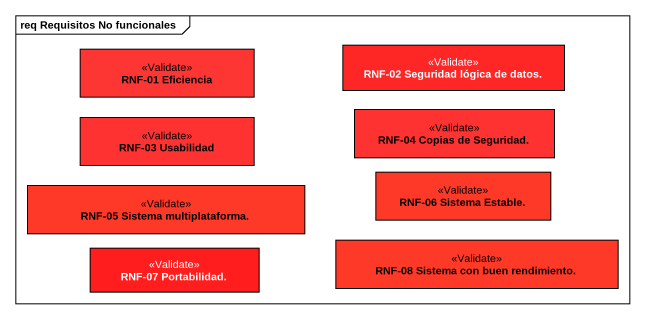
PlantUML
@startuml
mainframe req Requisitos No funcionales
hide circle
hide empty members
class "RNF-01 Eficiencia" as RNF_01_Eficiencia <<Validate>> #FD3634
class "RNF-02 Seguridad lógica de datos." as RNF_02_Seguridad_lógica_de <<Validate>> #FF2626
class "RNF-03 Usabilidad" as RNF_03_Usabilidad <<Validate>> #FF3232
class "RNF-04 Copias de Seguridad." as RNF_04_Copias_de_Seguridad <<Validate>> #FF3232
class "RNF-05 Sistema multiplataforma." as RNF_05_Sistema <<Validate>> #FF3928
class "RNF-06 Sistema Estable." as RNF_06_Sistema_Estable <<Validate>> #FF3928
class "RNF-07 Portabilidad." as RNF_07_Portabilidad <<Validate>> #FF1D1D
class "RNF-08 Sistema con buen rendimiento." as RNF_08_Sistema_con_buen <<Validate>> #FF3928
@enduml
